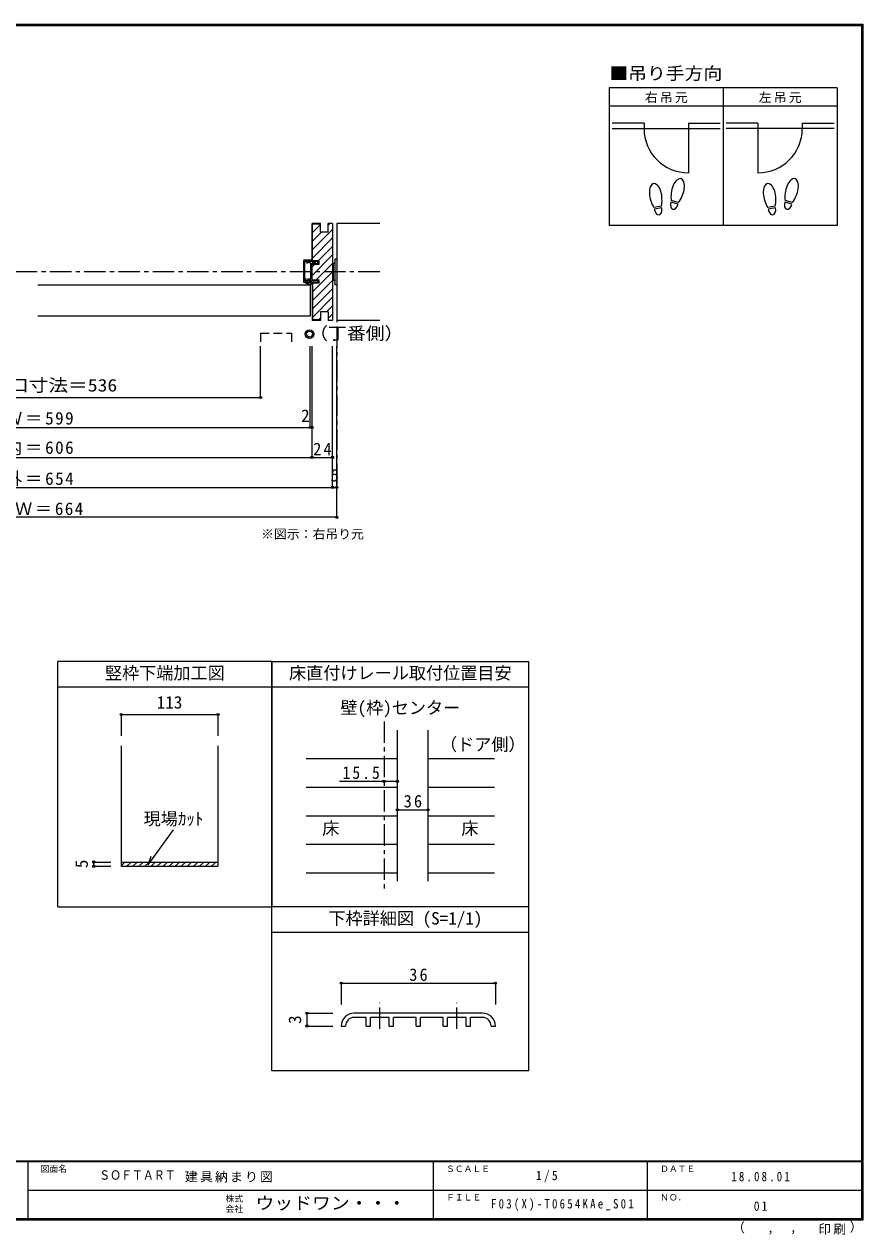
# Model space of a CAD drawing. Units: millimetres at full size, sheet at 1:5, with parts at other scales. Extents: x -973 to 977, y -718 to 696.
# Drawn here: x -3 to 977, y -718 to 696 of the extents above; entities that cross this region are included whole.
import ezdxf
from ezdxf.enums import TextEntityAlignment as Align

# ---------------------------------------------------------------- set-up
doc = ezdxf.new("R2010")
doc.units = ezdxf.units.MM
doc.header["$LTSCALE"] = 5
doc.header["$PDMODE"] = 32
doc.header["$PDSIZE"] = 2.5
for name, pattern in [('CHAIN1', [8, 5, -1, 1, -1]), ('DASHED1', [1.8, 1.2, -0.6]), ('DASHED2', [3, 2, -1])]:
    doc.linetypes.add(name, pattern=pattern)
for name, color, linetype in [('0-0_補助線', 7, 'Continuous'), ('0-1_通り芯', 4, 'CHAIN1'), ('0-3_仕上げ', 7, 'Continuous'), ('0-4_枠', 3, 'Continuous'), ('0-6_扉', 6, 'Continuous'), ('0-7_金物', 7, 'Continuous'), ('0-8_戸当', 7, 'Continuous'), ('0-A_文字', 3, 'Continuous'), ('0-B_寸法', 7, 'Continuous'), ('0-C_ハッチ', 4, 'Continuous'), ('7-1_通り芯', 4, 'CHAIN1'), ('7-7_金物', 7, 'Continuous'), ('7-B_寸法', 4, 'Continuous'), ('F-0_補助線', 7, 'Continuous'), ('F-1_枠', 6, 'Continuous'), ('F-A_文字', 7, 'Continuous')]:
    doc.layers.add(name, color=color, linetype=linetype)
doc.styles.add('HGP明朝B', font='')
doc.styles.add('ＭＳ ゴシック', font='')
doc.styles.get('HGP明朝B').set_extended_font_data('HGP明朝B')
doc.styles.get('ＭＳ ゴシック').set_extended_font_data('MS Gothic')

msp = doc.modelspace()

# ---------------------------------------------------------------- linework, layer by layer
at = {"layer": '0-1_通り芯'}
for p, q in [((362.506, 463), (362.506, 155)), ((412.506, 406.5), (-409.2, 406.5)), ((417.629, -118.5), (417.629, -315.007))]:
    msp.add_line(p, q, dxfattribs=at)
at = {"layer": '0-3_仕上げ'}
for p, q in [((412.506, 463), (362.506, 463)), ((362.506, 463), (362.506, 350)), ((412.506, 350), (362.506, 350))]:
    msp.add_line(p, q, dxfattribs=at)
at = {"layer": '0-3_仕上げ', "color": 4}
for p, q in [((326.653, -161.801), (433.129, -161.801)), ((469.129, -161.801), (546.653, -161.801)), ((326.653, -195.103), (433.129, -195.103)), ((469.129, -195.103), (546.653, -195.103)), ((326.653, -228.404), (433.129, -228.404)), ((469.129, -228.404), (546.653, -228.404)), ((326.653, -261.706), (433.129, -261.706)), ((469.129, -261.706), (546.653, -261.706)), ((326.653, -295.007), (433.129, -295.007)), ((469.129, -295.007), (546.653, -295.007))]:
    msp.add_line(p, q, dxfattribs=at)
at = {"layer": '0-4_枠'}
for p, q in [((333.506, 419.479), (333.506, 463)), ((334.006, 419.479), (334.006, 462.5)), ((343.506, 462.5), (334.006, 462.5)), ((357.506, 463), (352.506, 463)), ((352.506, 453), (352.506, 463)), ((357.506, 463), (357.506, 350)), ((342.006, 419.479), (333.506, 419.479)), ((333.506, 415.779), (342.006, 415.779)), ((333.506, 397.179), (333.506, 415.779)), ((342.006, 415.779), (342.006, 419.479)), ((333.506, 397.179), (342.006, 397.179)), ((342.006, 393.479), (342.006, 397.179)), ((333.506, 393.5), (333.506, 350)), ((342.006, 393.479), (333.506, 393.479)), ((334.006, 393.5), (334.006, 350.5)), ((352.506, 360), (352.506, 350)), ((343.506, 350), (333.506, 350)), ((343.506, 350.5), (334.006, 350.5)), ((357.506, 350), (352.506, 350)), ((36.653, -335.007), (36.653, -48.5)), ((286.653, -48.5), (36.653, -48.5)), ((286.653, -48.5), (286.653, -335.007)), ((286.653, -78.5), (36.653, -78.5)), ((433.129, -305.007), (433.129, -128.5)), ((469.129, -305.007), (469.129, -128.5)), ((110.653, -146.933), (110.653, -287.519)), ((223.653, -146.933), (223.653, -287.519)), ((110.653, -282.519), (223.653, -282.519)), ((110.653, -287.519), (223.653, -287.519)), ((36.653, -335.007), (286.653, -335.007))]:
    msp.add_line(p, q, dxfattribs=at)
at = {"layer": '0-4_枠', "color": 4}
for p, q in [((110.653, -110.266), (110.653, -135.266)), ((78.595, -282.519), (98.595, -282.519)), ((78.595, -287.519), (78.595, -282.519)), ((78.595, -287.519), (98.595, -287.519))]:
    msp.add_line(p, q, dxfattribs=at)
at = {"layer": '0-4_枠', "color": 7}
for q in [(171.786, -244.781), (145.781, -275.634)]:
    msp.add_line((142.034, -285.941), q, dxfattribs=at)
at = {"layer": '0-4_枠', "color": 4, "linetype": 'DASHED1'}
for p, q in [((110.653, -286.949), (115.084, -282.519)), ((117.155, -287.519), (122.155, -282.519)), ((124.226, -287.519), (129.226, -282.519)), ((131.297, -287.519), (136.297, -282.519)), ((138.368, -287.519), (143.368, -282.519)), ((146.008, -286.949), (150.439, -282.519)), ((152.51, -287.519), (157.51, -282.519)), ((159.581, -287.519), (164.581, -282.519)), ((166.652, -287.519), (171.652, -282.519)), ((173.723, -287.519), (178.723, -282.519)), ((180.794, -287.519), (185.794, -282.519)), ((188.435, -286.949), (192.865, -282.519)), ((194.937, -287.519), (199.937, -282.519)), ((202.008, -287.519), (207.008, -282.519)), ((209.079, -287.519), (214.079, -282.519)), ((216.15, -287.519), (221.15, -282.519))]:
    msp.add_line(p, q, dxfattribs=at)
at = {"layer": '0-4_枠'}
for points in [[(352.506, 453), (343.506, 453), (343.506, 463), (333.506, 463)], [(352.506, 360), (343.506, 360), (343.506, 350)]]:
    msp.add_lwpolyline(points, dxfattribs=at)
at = {"layer": '0-4_枠', "color": 4}
msp.add_lwpolyline([(110.653, -110.266), (223.653, -110.266), (223.653, -135.266)], dxfattribs=at)
at = {"layer": '0-4_枠', "color": 7}
for p in [(110.653, -110.266), (223.653, -110.266), (78.595, -282.519), (78.595, -287.519)]:
    msp.add_point(p, dxfattribs=at)
at = {"layer": '0-6_扉'}
for p, q in [((331.506, 391), (13.153, 391)), ((331.506, 391), (331.506, 355)), ((331.506, 355), (13.153, 355))]:
    msp.add_line(p, q, dxfattribs=at)
at = {"layer": '0-6_扉', "linetype": 'DASHED2'}
for p, q in [((273.512, 334.908), (273.512, 320)), ((273.512, 334.908), (309.512, 334.908)), ((309.512, 334.908), (309.512, 320))]:
    msp.add_line(p, q, dxfattribs=at)
at = {"layer": '0-7_金物'}
for p, q in [((358.006, 415.5), (357.506, 415.5)), ((358.006, 416.5), (358.006, 396.5)), ((360.006, 416.5), (358.006, 416.5)), ((362.506, 421.5), (360.006, 421.5)), ((360.006, 421.5), (360.006, 391.5)), ((362.506, 421.5), (362.506, 391.5)), ((358.006, 397.5), (357.506, 397.5)), ((360.006, 396.5), (358.006, 396.5)), ((362.506, 391.5), (360.006, 391.5))]:
    msp.add_line(p, q, dxfattribs=at)
for radius in [5, 3.5]:
    msp.add_circle((330.555, 333.957), radius, dxfattribs=at)
at = {"layer": '0-8_戸当', "color": 2}
for p, q in [((721.239, 580.308), (684.139, 580.308)), ((721.239, 580.308), (721.239, 574.008)), ((773.039, 580.308), (810.139, 580.308)), ((773.039, 580.308), (773.039, 522.208)), ((854.239, 580.308), (817.139, 580.308)), ((854.239, 580.308), (854.239, 522.208)), ((906.039, 580.308), (943.139, 580.308)), ((906.039, 580.308), (906.039, 574.008)), ((684.139, 574.008), (810.139, 574.008)), ((943.139, 574.008), (817.139, 574.008))]:
    msp.add_line(p, q, dxfattribs=at)
at = {"layer": '0-8_戸当', "color": 3}
for p, q in [((741.457, 483.378), (732.811, 481.853)), ((741.822, 481.31), (733.175, 479.785)), ((760.924, 485.706), (752.444, 487.978)), ((761.468, 487.735), (752.987, 490.007)), ((874.457, 483.378), (865.811, 481.853)), ((874.822, 481.31), (866.175, 479.785)), ((893.924, 485.706), (885.444, 487.978)), ((894.468, 487.735), (885.987, 490.007))]:
    msp.add_line(p, q, dxfattribs=at)
at = {"layer": '0-8_戸当'}
for p, q in [((323.506, 419.629), (323.506, 395.129)), ((324.506, 420.629), (333.206, 420.629)), ((325.006, 396.129), (325.006, 419.129)), ((325.006, 419.129), (327.106, 419.129)), ((327.106, 419.129), (327.106, 417.129)), ((327.106, 417.129), (328.306, 417.129)), ((328.306, 419.129), (331.006, 419.129)), ((328.306, 417.129), (328.306, 419.129)), ((330.62, 419.116), (328.902, 418.643)), ((330.172, 417.828), (329.311, 417.515)), ((331.006, 418.879), (331.006, 419.129)), ((331.006, 418.829), (331.006, 418.579)), ((333.506, 418.579), (331.006, 418.579)), ((331.506, 417.379), (331.006, 417.379)), ((333.405, 420.104), (331.505, 418.654)), ((332.006, 398.629), (332.006, 416.879)), ((333.506, 418.329), (333.506, 418.579)), ((333.506, 418.329), (338.006, 418.329)), ((333.506, 396.129), (333.506, 416.829)), ((338.006, 416.829), (333.506, 416.829)), ((341.006, 417.579), (338.006, 419.479)), ((338.006, 418.329), (338.006, 419.479)), ((338.006, 416.079), (341.006, 417.579)), ((338.006, 416.079), (338.006, 416.829)), ((325.006, 396.129), (329.006, 396.129)), ((327.989, 396.284), (325.498, 397.061)), ((328.538, 397.579), (325.915, 398.397)), ((329.006, 396.179), (329.006, 396.129)), ((331.506, 398.129), (329.546, 398.129)), ((331.006, 395.329), (329.803, 396.581)), ((324.006, 394.629), (331.006, 394.629)), ((330.201, 391.519), (324.006, 394.629)), ((330.515, 392.145), (325.567, 394.629)), ((331.006, 394.629), (331.006, 395.329)), ((332.106, 393.129), (332.106, 395.629)), ((332.806, 394.629), (338.006, 394.629)), ((332.806, 393.129), (332.806, 394.629)), ((338.006, 394.629), (338.006, 393.479))]:
    msp.add_line(p, q, dxfattribs=at)
for points in [[(332.806, 394.629), (332.806, 395.629), (332.006, 395.629), (332.006, 396.729), (329.669, 396.729)], [(338.006, 396.879), (338.006, 396.129), (333.506, 396.129)], [(338.006, 396.879), (341.006, 395.379), (338.006, 393.479)]]:
    msp.add_lwpolyline(points, dxfattribs=at)
at = {"layer": '0-8_戸当', "color": 2}
for centre, start, end in [((773.039, 574.008), 180, 270), ((854.239, 574.008), 270, 0)]:
    msp.add_arc(centre, 51.8, start, end, dxfattribs=at)
at = {"layer": '0-8_戸当'}
for centre, radius, start, end in [((324.506, 419.629), 1, 90, 180), ((329.106, 418.079), 0.6, 106.79003, 180), ((329.106, 418.079), 0.6, 180, 293.33765), ((331.006, 418.379), 1, 213.47738, 270), ((330.706, 418.829), 0.3, 0, 106.79003), ((331.306, 418.879), 0.3, 180, 311.34778), ((331.506, 416.879), 0.5, 0, 90), ((333.206, 420.329), 0.3, 311.34778, 90), ((325.706, 397.729), 0.7, 72.67017, 252.67017), ((328.346, 397.429), 1.2, 252.67017, 311.40962), ((329.546, 396.929), 1.2, 90, 147.21126), ((329.506, 396.179), 0.5, 53.61521, 180), ((329.669, 395.929), 0.8, 90, 131.40962), ((331.506, 398.629), 0.5, 270, 0), ((324.006, 395.129), 0.5, 180, 270), ((331.006, 393.129), 1.8, 243.42485, 360), ((331.006, 393.129), 1.1, 243.42485, 360)]:
    msp.add_arc(centre, radius, start, end, dxfattribs=at)
at = {"layer": '0-8_戸当', "color": 3}
for centre, major_axis, ratio, start_param, end_param in [((734.795, 495.877), (-2.445, 13.867), 0.5, 4.34059143, 8.22577918), ((760.713, 501.878), (3.644, 13.601), 0.5, 4.34059143, 8.22577918), ((867.795, 495.877), (-2.445, 13.867), 0.5, 4.34059143, 8.22577918), ((893.713, 501.878), (3.644, 13.601), 0.5, 4.34059143, 8.22577918), ((760.609, 501.489), (4.416, 16.48), 0.4, 1.85063327, 2.44287679), ((760.609, 501.489), (4.416, 16.48), 0.4, 3.84030852, 4.43255203), ((893.609, 501.489), (4.416, 16.48), 0.4, 1.85063327, 2.44287679), ((893.609, 501.489), (4.416, 16.48), 0.4, 3.84030852, 4.43255203), ((734.865, 495.481), (-2.963, 16.802), 0.4, 1.85063327, 2.44287679), ((737.498, 480.548), (-1.27, 7.205), 0.6, 1.57079633, 4.71238898), ((734.865, 495.481), (-2.963, 16.802), 0.4, 3.84030852, 4.43255203), ((756.684, 486.842), (1.894, 7.067), 0.6, 1.57079633, 4.71238898), ((867.865, 495.481), (-2.963, 16.802), 0.4, 1.85063327, 2.44287679), ((870.498, 480.548), (-1.27, 7.205), 0.6, 1.57079633, 4.71238898), ((867.865, 495.481), (-2.963, 16.802), 0.4, 3.84030852, 4.43255203), ((889.684, 486.842), (1.894, 7.067), 0.6, 1.57079633, 4.71238898)]:
    msp.add_ellipse(centre, major_axis=major_axis, ratio=ratio, start_param=start_param, end_param=end_param, dxfattribs=at)
at = {"layer": '0-A_文字'}
for p, q in [((680.639, 621.667), (680.639, 460.667)), ((946.639, 621.667), (680.639, 621.667)), ((813.639, 621.667), (813.639, 460.667)), ((680.639, 600.667), (946.639, 600.667)), ((286.653, -48.5), (586.653, -48.5)), ((286.653, -526.5), (286.653, -48.5)), ((586.653, -526.5), (586.653, -48.5)), ((586.653, -78.5), (286.653, -78.5)), ((586.653, -335.007), (286.653, -335.007)), ((586.653, -365.007), (286.653, -365.007)), ((586.653, -526.5), (286.653, -526.5))]:
    msp.add_line(p, q, dxfattribs=at)
msp.add_lwpolyline([(946.639, 621.667), (946.639, 460.667), (680.639, 460.667)], dxfattribs=at)
at = {"layer": '0-B_寸法', "color": 4}
for p, q in [((273.512, 260), (273.512, 320)), ((331.506, 225), (331.506, 320)), ((333.506, 190), (333.506, 320)), ((357.506, 155), (357.506, 320)), ((362.506, 120), (362.506, 320)), ((-320.2, 260), (273.512, 260)), ((-330.2, 225), (333.506, 225)), ((-354.2, 190), (357.506, 190)), ((-359.2, 155), (362.506, 155)), ((362.506, 120), (-359.2, 120)), ((365.522, -188.222), (433.129, -188.222)), ((433.129, -221.523), (469.129, -221.523))]:
    msp.add_line(p, q, dxfattribs=at)
at = {"layer": '0-B_寸法'}
for p in [(273.512, 260), (331.506, 225), (333.506, 225), (333.506, 190), (357.506, 190), (357.506, 155), (362.506, 155), (362.506, 120), (417.629, -188.222), (433.129, -188.222), (433.129, -221.523), (469.129, -221.523)]:
    msp.add_point(p, dxfattribs=at)
at = {"layer": '0-C_ハッチ'}
for p, q in [((334.006, 462.333), (334.173, 462.5)), ((334.006, 452.434), (343.506, 461.934)), ((334.006, 432.635), (357.506, 456.135)), ((334.006, 442.534), (344.472, 453)), ((352.506, 461.034), (354.472, 463)), ((334.006, 422.735), (357.506, 446.235)), ((333.506, 402.436), (357.506, 426.436)), ((340.322, 419.151), (357.506, 436.336)), ((333.506, 412.336), (336.95, 415.779)), ((338.17, 397.2), (357.506, 416.537)), ((334.006, 383.137), (357.506, 406.637)), ((334.006, 373.238), (357.506, 396.738)), ((334.006, 363.338), (357.506, 386.838)), ((334.006, 353.439), (357.506, 376.939)), ((350.467, 360), (357.506, 367.039)), ((352.506, 352.14), (357.506, 357.14)), ((340.967, 350.5), (343.506, 353.039))]:
    msp.add_line(p, q, dxfattribs=at)
at = {"layer": '7-1_通り芯'}
for p, q in [((412.644, -477.365), (412.644, -446.834)), ((502.644, -477.365), (502.644, -446.834))]:
    msp.add_line(p, q, dxfattribs=at)
at = {"layer": '7-7_金物'}
for p, q in [((532.644, -459.065), (382.644, -459.065)), ((396.644, -464.065), (382.644, -464.065)), ((396.644, -474.065), (396.644, -464.065)), ((423.644, -464.065), (401.644, -464.065)), ((401.644, -474.065), (401.644, -464.065)), ((423.644, -474.065), (423.644, -464.065)), ((455.144, -464.065), (428.644, -464.065)), ((428.644, -474.065), (428.644, -464.065)), ((455.144, -474.065), (455.144, -464.065)), ((486.644, -464.065), (460.144, -464.065)), ((460.144, -474.065), (460.144, -464.065)), ((486.644, -474.065), (486.644, -464.065)), ((513.644, -464.065), (491.644, -464.065)), ((491.644, -474.065), (491.644, -464.065)), ((513.644, -474.065), (513.644, -464.065)), ((532.644, -464.065), (518.644, -464.065)), ((518.644, -474.065), (518.644, -464.065)), ((367.644, -474.065), (372.644, -474.065)), ((396.644, -474.065), (401.644, -474.065)), ((423.644, -474.065), (428.644, -474.065)), ((455.144, -474.065), (460.144, -474.065)), ((486.644, -474.065), (491.644, -474.065)), ((513.644, -474.065), (518.644, -474.065)), ((542.644, -474.065), (547.644, -474.065))]:
    msp.add_line(p, q, dxfattribs=at)
for centre, radius, start, end in [((382.644, -474.065), 15, 90, 180), ((382.644, -474.065), 10, 90, 180), ((532.644, -474.065), 15, 0, 90), ((532.644, -474.065), 10, 0, 90)]:
    msp.add_arc(centre, radius, start, end, dxfattribs=at)
at = {"layer": '7-B_寸法'}
for p, q in [((367.644, -424.065), (367.644, -449.065)), ((367.644, -424.065), (547.644, -424.065)), ((547.644, -424.065), (547.644, -449.065)), ((327.644, -459.065), (357.644, -459.065)), ((327.644, -474.065), (327.644, -459.065)), ((327.644, -474.065), (357.644, -474.065))]:
    msp.add_line(p, q, dxfattribs=at)
at = {"layer": '7-B_寸法', "color": 7}
for p in [(367.644, -424.065), (547.644, -424.065), (327.644, -459.065), (327.644, -474.065)]:
    msp.add_point(p, dxfattribs=at)
at = {"layer": 'F-1_枠'}
for p, q in [((-973.347, 695.833), (976.653, 695.833)), ((-973.347, 695), (976.653, 695)), ((-973.347, 694.167), (976.653, 694.167)), ((974.986, 695.833), (974.986, -700.833)), ((975.82, 695.833), (975.82, -700.833)), ((976.653, 695.833), (976.653, -700.833)), ((976.653, -631.667), (-973.347, -631.667)), ((976.653, -632.5), (-973.347, -632.5)), ((1.653, -632.5), (1.653, -699.167)), ((474.986, -632.5), (474.986, -699.167)), ((724.986, -632.5), (724.986, -699.167)), ((1.653, -665.833), (974.986, -665.834)), ((976.653, -699.167), (-973.347, -699.167)), ((976.653, -700), (-973.347, -700)), ((976.653, -700.833), (-973.347, -700.833))]:
    msp.add_line(p, q, dxfattribs=at)

# ---------------------------------------------------------------- texts
at = {"layer": '0-0_補助線', "style": 'ＭＳ ゴシック', "width": 1.15}
msp.add_text('有効開口寸法＝536', height=14.66, dxfattribs=at).set_placement((-89.347, 262.5), align=Align.BOTTOM_LEFT)
at = {"layer": '0-0_補助線', "char_height": 14.66, "attachment_point": 7, "style": 'ＭＳ ゴシック'}
for s, insert in [('\\T1.17;ＤＷ＝599', (-48.347, 228.153)), ('\\T1.17;枠内＝606', (-48.347, 192.5)), ('\\T1.17;枠外＝654', (-48.347, 156.306)), ('\\T1.16;ＲＯＷ＝664', (-59.597, 122.5))]:
    msp.add_mtext(s, dxfattribs=dict(at, insert=insert))
at = {"layer": '0-4_枠', "color": 7, "style": 'ＭＳ ゴシック'}
for s, p in [('竪枠下端加工図', (91.653, -73.5)), ('113', (152.153, -107.766)), ('現場ｶｯﾄ', (136.782, -243.737))]:
    msp.add_text(s, height=14.66, dxfattribs=at).set_placement(p, align=Align.BOTTOM_LEFT)
msp.add_text('5', height=14.66, rotation=90, dxfattribs=at).set_placement((76.095, -289.644), align=Align.BOTTOM_LEFT)
at = {"layer": '0-A_文字', "color": 7, "style": 'ＭＳ ゴシック', "width": 1.1}
for s, p in [('■吊り手方向', (680.639, 626.667)), ('（丁番側）', (330.188, 323.105))]:
    msp.add_text(s, height=14.66, dxfattribs=at).set_placement(p, align=Align.BOTTOM_LEFT)
at = {"layer": '0-A_文字', "color": 7, "style": 'ＭＳ ゴシック'}
for s, height, p in [('※図示：右吊り元', 11, (274.044, 91.751)), ('床直付けレール取付位置目安', 14.66, (306.653, -73.5)), ('壁(枠)センター', 14.66, (366.653, -114.091)), ('（ドア側）', 14.66, (482.944, -156.835)), ('床', 14.66, (345.403, -255.055)), ('床', 14.66, (507.903, -255.055)), ('下枠詳細図 (S=1/1)', 14.66, (352.644, -360.007))]:
    msp.add_text(s, height=height, dxfattribs=at).set_placement(p, align=Align.BOTTOM_LEFT)
at = {"layer": '0-A_文字', "color": 7, "char_height": 11, "attachment_point": 7, "style": 'ＭＳ ゴシック'}
for s, insert in [('\\T1.17;右吊元', (722.139, 603.667)), ('\\T1.17;左吊元', (855.139, 603.667))]:
    msp.add_mtext(s, dxfattribs=dict(at, insert=insert))
at = {"layer": '0-B_寸法', "style": 'ＭＳ ゴシック'}
for s, p in [('2', (320.756, 227)), ('5', (355.006, 157.5))]:
    msp.add_text(s, height=14.66, dxfattribs=at).set_placement(p, align=Align.BOTTOM_LEFT)
at = {"layer": '0-B_寸法', "char_height": 14.66, "attachment_point": 7, "style": 'ＭＳ ゴシック'}
for s, insert in [('\\T1.27;\\W0.95;24', (334.881, 192.5)), ('\\T1.28;\\W0.9;15.5', (369.147, -185.722)), ('\\T1.27;\\W0.95;36', (440.504, -219.023))]:
    msp.add_mtext(s, dxfattribs=dict(at, insert=insert))
at = {"layer": '7-B_寸法', "color": 7, "style": 'ＭＳ ゴシック'}
msp.add_text('3', height=14.66, rotation=90, dxfattribs=at).set_placement((325.144, -471.565), align=Align.BOTTOM_LEFT)
at = {"layer": '7-B_寸法', "color": 7, "insert": (447.019, -421.565), "char_height": 14.66, "attachment_point": 7, "style": 'ＭＳ ゴシック'}
msp.add_mtext('\\T1.27;\\W0.95;36', dxfattribs=at)
at = {"layer": 'F-0_補助線', "style": 'HGP明朝B', "width": 0.85}
msp.add_text('ＳＯＦＴＡＲＴ', height=11, dxfattribs=at).set_placement((84.986, -656.798), align=Align.BOTTOM_LEFT)
at = {"layer": 'F-0_補助線', "insert": (185.035, -656.798), "char_height": 11, "attachment_point": 7, "style": 'ＭＳ ゴシック'}
msp.add_mtext('\\T1.17;建具納まり図', dxfattribs=at)
at = {"layer": 'F-A_文字', "style": 'ＭＳ ゴシック'}
for s, height, p in [('図面名', 7.331, (16.653, -646.667)), ('ＳＣＡＬＥ', 7.331, (489.986, -646.667)), ('ＤＡＴＥ', 7.331, (739.986, -646.667)), ('株式', 7.331, (232.486, -681.5)), ('ＦＩＬＥ', 7.331, (489.986, -680)), ('ＮＯ．', 7.331, (739.986, -680.001)), ('会社', 7.331, (232.486, -693.5)), ('（', 11, (823.992, -718.052)), ('）', 11, (961.387, -717.355)), (',', 11, (865.199, -718.052)), (',', 11, (891.686, -717.588))]:
    msp.add_text(s, height=height, dxfattribs=at).set_placement(p, align=Align.BOTTOM_LEFT)
at = {"layer": 'F-A_文字', "style": 'ＭＳ ゴシック', "width": 1.1}
msp.add_text('ウッドワン・・・', height=14.66, dxfattribs=at).set_placement((267.486, -692.5), align=Align.BOTTOM_LEFT)
at = {"layer": 'F-A_文字', "char_height": 11, "attachment_point": 7, "style": 'ＭＳ ゴシック'}
for s, insert in [('\\T1.38;\\W0.9;1/5', (594.986, -656.667)), ('\\T1.39;\\W0.85;18.08.01', (823.111, -655.417)), ('\\T1.4;\\W0.85;F03(X)-T0654KAe_S01', (542.486, -690.001)), ('\\T1.36;\\W0.9;01', (849.361, -690.001)), ('\\T1.17;印刷', (924.678, -717.82))]:
    msp.add_mtext(s, dxfattribs=dict(at, insert=insert))

doc.saveas('drawing.dxf')
